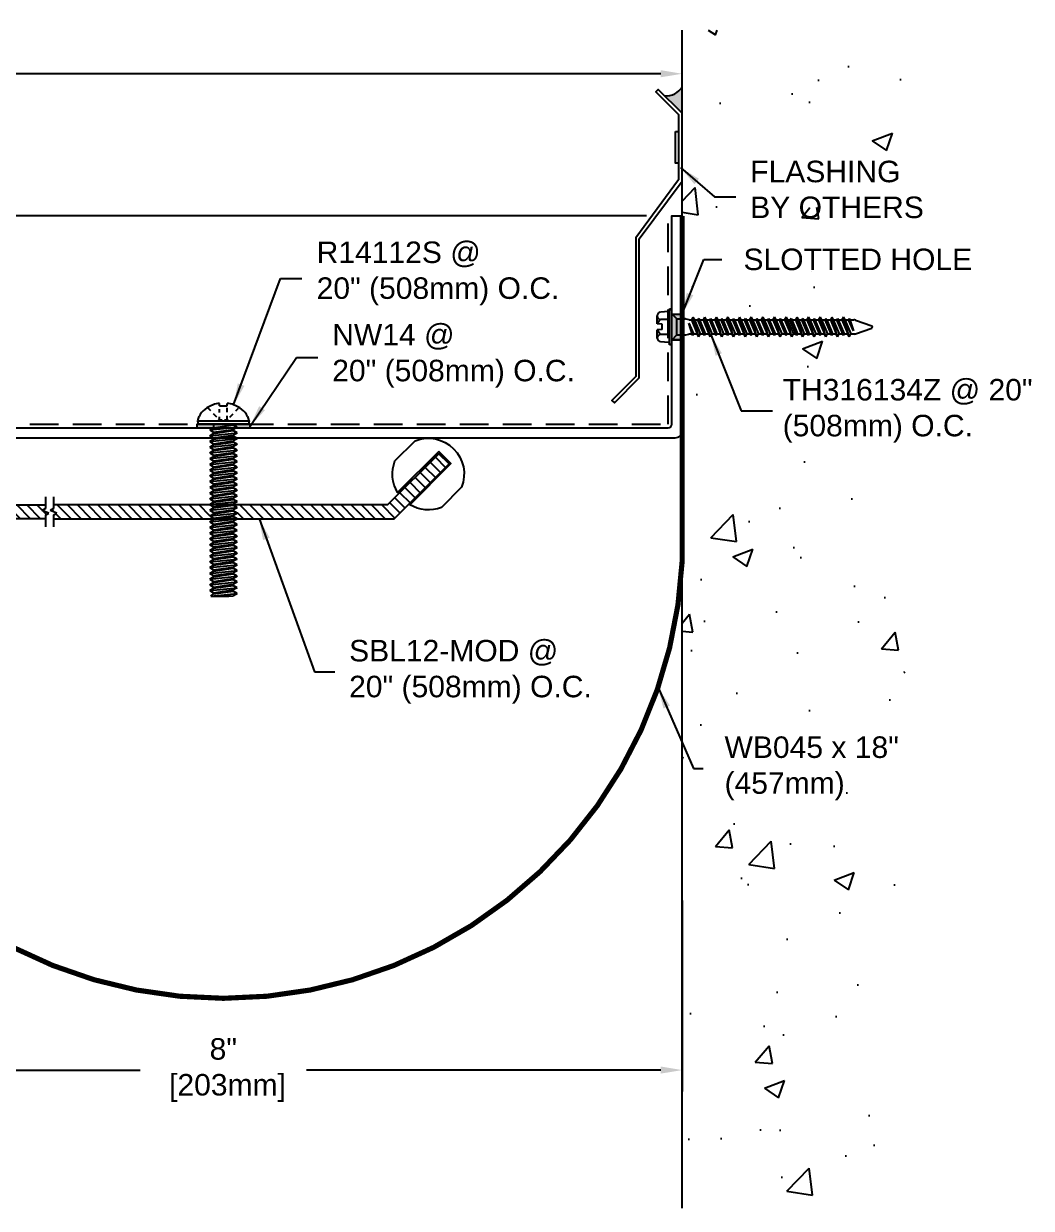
# Model space of a CAD drawing. Header units: inches. Extents: x -4.8 to 40.8, y 1.5 to 11.9.
# Drawn here: x 9.69 to 18.47, y 1.55 to 11.87 of the extents above; entities that cross this region are included whole.
import ezdxf

# ---------------------------------------------------------------- set-up
doc = ezdxf.new("R2010")
doc.units = ezdxf.units.IN
doc.header["$MEASUREMENT"] = 0
doc.linetypes.add('DASHED2', pattern=[0.375, 0.25, -0.125])
for name, color, linetype in [('ANCHORS', 4, 'Continuous'), ('CONDITIONS', 1, 'Continuous'), ('DIMENSIONS', 3, 'Continuous'), ('FILLERS', 2, 'Continuous'), ('METALS', 7, 'Continuous'), ('TEXT', 2, 'Continuous')]:
    doc.layers.add(name, color=color, linetype=linetype)
doc.styles.add('ARIAL', font='arial.ttf')
doc.styles.get("Standard").update_dxf_attribs({"font": 'arial.ttf'})
doc.dimstyles.new('Arial', dxfattribs={"dimtxt": 0.1875, "dimasz": 0.1875, "dimexe": 0.1875, "dimexo": 0.1875, "dimgap": 0.1875, "dimtad": 0, "dimtih": 1, "dimtoh": 1, "dimdec": 4, "dimzin": 3, "dimdsep": 46, "dimlunit": 4, "dimtxsty": 'ARIAL', "dimcen": 0.1875, "dimadec": 0, "dimazin": 0, "dimtfac": 1, "dimtdec": 4, "dimtofl": 0, "dimtmove": 0, "dimatfit": 3, "dimfxl": 0, "dimfrac": 2, "dimtolj": 1, "dimtzin": 0, "dimarcsym": 0})
doc.dimstyles.get("Standard").update_dxf_attribs({"dimtxt": 0.18, "dimasz": 0.18, "dimexe": 0.18, "dimexo": 0.0625, "dimgap": 0.09, "dimtad": 0, "dimtih": 1, "dimtoh": 1, "dimdec": 4, "dimzin": 0, "dimdsep": 46, "dimtxsty": 'Standard', "dimcen": 0.09, "dimadec": 0, "dimazin": 0, "dimtfac": 1, "dimtdec": 4, "dimtofl": 0, "dimtmove": 0, "dimatfit": 3, "dimfxl": 0, "dimtolj": 1, "dimtzin": 0, "dimarcsym": 0})

# ---------------------------------------------------------------- blocks, each defined once
blk = doc.blocks.new('*D3')
at = {"layer": 'Defpoints', "color": 0}
for p in [(7.429, 4.418), (15.429, 4.418), (15.429, 2.752)]:
    blk.add_point(p, dxfattribs=at)
at = {"layer": 'DIMENSIONS', "color": 0, "lineweight": -2}
for p, q in [((7.429, 4.231), (7.429, 2.564)), ((15.429, 4.231), (15.429, 2.564)), ((7.617, 2.752), (10.704, 2.752)), ((15.242, 2.752), (12.154, 2.752))]:
    blk.add_line(p, q, dxfattribs=at)
at = {"layer": 'DIMENSIONS', "color": 0}
for points in [[(7.617, 2.783), (7.617, 2.721), (7.429, 2.752)], [(15.242, 2.783), (15.242, 2.721), (15.429, 2.752)]]:
    blk.add_solid(points, dxfattribs=at)
at = {"layer": 'DIMENSIONS', "color": 0, "insert": (11.429, 2.752), "char_height": 0.1875, "attachment_point": 5, "style": 'ARIAL'}
blk.add_mtext('\\A1;8"\\P [203mm]', dxfattribs=at)
blk = doc.blocks.new('*D4')
at = {"layer": 'Defpoints', "color": 0}
for p in [(15.429, 11.438), (15.429, 10.337), (2.179, 8.289)]:
    blk.add_point(p, dxfattribs=at)
at = {"layer": 'DIMENSIONS', "color": 0, "lineweight": -2}
for p, q in [((2.179, 8.476), (2.179, 11.626)), ((15.429, 10.524), (15.429, 11.626)), ((2.367, 11.438), (8.079, 11.438)), ((15.242, 11.438), (9.529, 11.438))]:
    blk.add_line(p, q, dxfattribs=at)
at = {"layer": 'DIMENSIONS', "color": 0}
for points in [[(2.367, 11.469), (2.367, 11.407), (2.179, 11.438)], [(15.242, 11.469), (15.242, 11.407), (15.429, 11.438)]]:
    blk.add_solid(points, dxfattribs=at)
at = {"layer": 'DIMENSIONS', "color": 0, "insert": (8.804, 11.438), "char_height": 0.1875, "attachment_point": 5, "style": 'ARIAL'}
blk.add_mtext('\\A1;1\'-1 1/4"\\P [337mm]', dxfattribs=at)
blk = doc.blocks.new('TH-316134')
for p, q in [((-0.097, 0.127), (-0.027, 0.127)), ((-0.023, 0.083), (-0.027, 0.127)), ((0.023, 0.083), (0.027, 0.127)), ((0.027, 0.127), (0.097, 0.127)), ((-0.157, 0.019), (0.157, 0.019)), ((-0.157, 0), (-0.157, 0.019)), ((-0.157, 0), (0.157, 0)), ((-0.135, 0.029), (-0.129, 0.1)), ((-0.115, 0), (-0.07, -0.045)), ((-0.065, 0.019), (-0.065, 0.1)), ((-0.023, 0.083), (0.023, 0.083)), ((0.064, 0.019), (0.064, 0.1)), ((0.115, 0), (0.07, -0.045)), ((0.135, 0.029), (0.129, 0.1)), ((0.157, 0.019), (0.157, 0)), ((-0.07, -0.045), (0.07, -0.045)), ((-0.07, -0.045), (-0.07, -0.112)), ((0.07, -0.045), (0.07, -0.112)), ((-0.086, -0.234), (0.086, -0.184)), ((-0.074, -0.184), (0.032, -0.147)), ((-0.074, -0.184), (-0.062, -0.177)), ((-0.074, -0.184), (-0.062, -0.19)), ((-0.069, -0.122), (-0.063, -0.148)), ((0.032, -0.147), (-0.062, -0.19)), ((-0.062, -0.177), (0.032, -0.147)), ((-0.062, -0.157), (-0.062, -0.177)), ((0.062, -0.171), (-0.062, -0.221)), ((-0.062, -0.19), (-0.062, -0.221)), ((0.062, -0.197), (-0.062, -0.247)), ((0.062, -0.157), (0.062, -0.171)), ((0.086, -0.184), (0.062, -0.171)), ((0.086, -0.184), (0.062, -0.197)), ((0.062, -0.197), (0.062, -0.228)), ((0.069, -0.122), (0.063, -0.148)), ((-0.086, -0.234), (-0.062, -0.221)), ((-0.086, -0.234), (-0.062, -0.247)), ((-0.086, -0.336), (0.086, -0.285)), ((-0.074, -0.285), (0.074, -0.234)), ((-0.074, -0.285), (-0.062, -0.279)), ((-0.074, -0.285), (-0.062, -0.291)), ((-0.062, -0.279), (0.062, -0.228)), ((0.062, -0.241), (-0.062, -0.291)), ((-0.062, -0.247), (-0.062, -0.279)), ((0.062, -0.272), (-0.062, -0.323)), ((-0.062, -0.291), (-0.062, -0.323)), ((0.062, -0.298), (-0.062, -0.349)), ((0.074, -0.234), (0.062, -0.228)), ((0.074, -0.234), (0.062, -0.241)), ((0.062, -0.241), (0.062, -0.272)), ((0.086, -0.285), (0.062, -0.272)), ((0.086, -0.285), (0.062, -0.298)), ((0.062, -0.298), (0.062, -0.33)), ((-0.086, -0.336), (-0.062, -0.323)), ((-0.086, -0.336), (-0.062, -0.349)), ((-0.086, -0.437), (0.086, -0.387)), ((-0.074, -0.387), (0.074, -0.336)), ((-0.074, -0.387), (-0.062, -0.381)), ((-0.074, -0.387), (-0.062, -0.393)), ((-0.062, -0.381), (0.062, -0.33)), ((0.062, -0.342), (-0.062, -0.393)), ((-0.062, -0.349), (-0.062, -0.381)), ((0.062, -0.374), (-0.062, -0.425)), ((-0.062, -0.393), (-0.062, -0.425)), ((0.062, -0.4), (-0.062, -0.45)), ((0.074, -0.336), (0.062, -0.33)), ((0.074, -0.336), (0.062, -0.342)), ((0.062, -0.342), (0.062, -0.374)), ((0.086, -0.387), (0.062, -0.374)), ((0.086, -0.387), (0.062, -0.4)), ((0.062, -0.4), (0.062, -0.431)), ((-0.086, -0.437), (-0.062, -0.425)), ((-0.086, -0.437), (-0.062, -0.45)), ((-0.086, -0.539), (0.086, -0.488)), ((-0.074, -0.488), (0.074, -0.437)), ((-0.074, -0.488), (-0.062, -0.482)), ((-0.074, -0.488), (-0.062, -0.494)), ((-0.062, -0.482), (0.062, -0.431)), ((0.062, -0.444), (-0.062, -0.494)), ((-0.062, -0.45), (-0.062, -0.482)), ((0.062, -0.475), (-0.062, -0.526)), ((-0.062, -0.494), (-0.062, -0.526)), ((0.062, -0.501), (-0.062, -0.552)), ((0.074, -0.437), (0.062, -0.431)), ((0.074, -0.437), (0.062, -0.444)), ((0.062, -0.444), (0.062, -0.475)), ((0.086, -0.488), (0.062, -0.475)), ((0.086, -0.488), (0.062, -0.501)), ((0.062, -0.501), (0.062, -0.533)), ((-0.086, -0.539), (-0.062, -0.526)), ((-0.086, -0.539), (-0.062, -0.552)), ((-0.086, -0.641), (0.086, -0.59)), ((-0.074, -0.59), (0.074, -0.539)), ((-0.074, -0.59), (-0.062, -0.584)), ((-0.074, -0.59), (-0.062, -0.596)), ((-0.062, -0.584), (0.062, -0.533)), ((0.062, -0.545), (-0.062, -0.596)), ((-0.062, -0.552), (-0.062, -0.584)), ((0.062, -0.577), (-0.062, -0.628)), ((-0.062, -0.596), (-0.062, -0.628)), ((0.062, -0.603), (-0.062, -0.654)), ((0.074, -0.539), (0.062, -0.533)), ((0.074, -0.539), (0.062, -0.545)), ((0.062, -0.545), (0.062, -0.577)), ((0.086, -0.59), (0.062, -0.577)), ((0.086, -0.59), (0.062, -0.603)), ((0.062, -0.603), (0.062, -0.634)), ((-0.086, -0.641), (-0.062, -0.628)), ((-0.086, -0.641), (-0.062, -0.654)), ((-0.086, -0.742), (0.086, -0.691)), ((-0.074, -0.691), (0.074, -0.641)), ((-0.074, -0.691), (-0.062, -0.685)), ((-0.074, -0.691), (-0.062, -0.698)), ((-0.062, -0.685), (0.062, -0.634)), ((0.062, -0.647), (-0.062, -0.698)), ((-0.062, -0.654), (-0.062, -0.685)), ((0.062, -0.678), (-0.062, -0.729)), ((-0.062, -0.698), (-0.062, -0.729)), ((0.062, -0.704), (-0.062, -0.755)), ((0.074, -0.641), (0.062, -0.634)), ((0.074, -0.641), (0.062, -0.647)), ((0.062, -0.647), (0.062, -0.678)), ((0.086, -0.691), (0.062, -0.678)), ((0.086, -0.691), (0.062, -0.704)), ((0.062, -0.704), (0.062, -0.736)), ((-0.086, -0.742), (-0.062, -0.729)), ((-0.086, -0.742), (-0.062, -0.755)), ((-0.086, -0.844), (0.086, -0.793)), ((-0.074, -0.793), (0.074, -0.742)), ((-0.074, -0.793), (-0.062, -0.787)), ((-0.074, -0.793), (-0.062, -0.799)), ((-0.062, -0.787), (0.062, -0.736)), ((0.062, -0.748), (-0.062, -0.799)), ((-0.062, -0.755), (-0.062, -0.787)), ((0.062, -0.78), (-0.062, -0.831)), ((-0.062, -0.799), (-0.062, -0.831)), ((0.062, -0.806), (-0.062, -0.857)), ((0.074, -0.742), (0.062, -0.736)), ((0.074, -0.742), (0.062, -0.748)), ((0.062, -0.748), (0.062, -0.78)), ((0.086, -0.793), (0.062, -0.78)), ((0.086, -0.793), (0.062, -0.806)), ((0.062, -0.806), (0.062, -0.838)), ((-0.086, -0.844), (-0.062, -0.831)), ((-0.086, -0.844), (-0.062, -0.857)), ((-0.086, -0.945), (0.086, -0.895)), ((-0.074, -0.895), (0.074, -0.844)), ((-0.074, -0.895), (-0.062, -0.888)), ((-0.074, -0.895), (-0.062, -0.901)), ((-0.062, -0.888), (0.062, -0.838)), ((0.062, -0.85), (-0.062, -0.901)), ((-0.062, -0.857), (-0.062, -0.888)), ((0.062, -0.882), (-0.062, -0.932)), ((-0.062, -0.901), (-0.062, -0.932)), ((0.062, -0.907), (-0.062, -0.958)), ((0.074, -0.844), (0.062, -0.838)), ((0.074, -0.844), (0.062, -0.85)), ((0.062, -0.85), (0.062, -0.882)), ((0.086, -0.895), (0.062, -0.882)), ((0.086, -0.895), (0.062, -0.907)), ((0.062, -0.907), (0.062, -0.939)), ((-0.086, -0.945), (-0.062, -0.932)), ((-0.086, -0.945), (-0.062, -0.958)), ((-0.086, -1.047), (0.086, -0.996)), ((-0.074, -0.996), (0.074, -0.945)), ((-0.074, -0.996), (-0.062, -0.99)), ((-0.074, -0.996), (-0.062, -1.002)), ((-0.062, -0.99), (0.062, -0.939)), ((0.062, -0.951), (-0.062, -1.002)), ((-0.062, -0.958), (-0.062, -0.99)), ((0.062, -0.983), (-0.062, -1.034)), ((-0.062, -1.002), (-0.062, -1.034)), ((0.062, -1.009), (-0.062, -1.06)), ((0.074, -0.945), (0.062, -0.939)), ((0.074, -0.945), (0.062, -0.951)), ((0.062, -0.951), (0.062, -0.983)), ((0.086, -0.996), (0.062, -0.983)), ((0.086, -0.996), (0.062, -1.009)), ((0.062, -1.001), (0.062, -1.033)), ((-0.086, -1.047), (-0.062, -1.034)), ((-0.086, -1.047), (-0.062, -1.06)), ((-0.086, -1.141), (0.086, -1.09)), ((-0.086, -1.141), (-0.062, -1.128)), ((-0.074, -1.09), (0.074, -1.039)), ((-0.074, -1.09), (-0.062, -1.084)), ((-0.074, -1.09), (-0.062, -1.096)), ((-0.062, -1.084), (0.062, -1.033)), ((0.062, -1.045), (-0.062, -1.096)), ((-0.062, -1.052), (-0.062, -1.084)), ((0.062, -1.077), (-0.062, -1.128)), ((-0.062, -1.096), (-0.062, -1.128)), ((0.062, -1.103), (-0.062, -1.154)), ((-0.062, -1.185), (0.062, -1.134)), ((0.074, -1.039), (0.062, -1.033)), ((0.074, -1.039), (0.062, -1.045)), ((0.062, -1.045), (0.062, -1.077)), ((0.086, -1.09), (0.062, -1.077)), ((0.086, -1.09), (0.062, -1.103)), ((0.062, -1.103), (0.062, -1.134)), ((0.074, -1.141), (0.062, -1.134)), ((-0.086, -1.141), (-0.062, -1.154)), ((-0.086, -1.242), (0.086, -1.191)), ((-0.086, -1.242), (-0.062, -1.229)), ((-0.074, -1.191), (0.074, -1.141)), ((-0.074, -1.191), (-0.062, -1.185)), ((-0.074, -1.191), (-0.062, -1.198)), ((0.062, -1.147), (-0.062, -1.198)), ((-0.062, -1.154), (-0.062, -1.185)), ((0.062, -1.178), (-0.062, -1.229)), ((-0.062, -1.198), (-0.062, -1.229)), ((0.062, -1.204), (-0.062, -1.255)), ((-0.062, -1.287), (0.062, -1.236)), ((0.074, -1.141), (0.062, -1.147)), ((0.062, -1.147), (0.062, -1.178)), ((0.086, -1.191), (0.062, -1.178)), ((0.086, -1.191), (0.062, -1.204)), ((0.062, -1.204), (0.062, -1.236)), ((0.074, -1.242), (0.062, -1.236)), ((-0.086, -1.242), (-0.062, -1.255)), ((-0.086, -1.344), (0.086, -1.293)), ((-0.086, -1.344), (-0.062, -1.331)), ((-0.074, -1.293), (0.074, -1.242)), ((-0.074, -1.293), (-0.062, -1.287)), ((-0.074, -1.293), (-0.062, -1.299)), ((0.062, -1.248), (-0.062, -1.299)), ((-0.062, -1.255), (-0.062, -1.287)), ((0.062, -1.28), (-0.062, -1.331)), ((-0.062, -1.299), (-0.062, -1.331)), ((0.062, -1.306), (-0.062, -1.357)), ((-0.062, -1.388), (0.062, -1.338)), ((0.074, -1.242), (0.062, -1.248)), ((0.062, -1.248), (0.062, -1.28)), ((0.086, -1.293), (0.062, -1.28)), ((0.086, -1.293), (0.062, -1.306)), ((0.062, -1.306), (0.062, -1.338)), ((0.074, -1.344), (0.062, -1.338)), ((-0.086, -1.344), (-0.062, -1.357)), ((-0.086, -1.445), (0.086, -1.395)), ((-0.086, -1.445), (-0.062, -1.432)), ((-0.086, -1.445), (-0.062, -1.458)), ((-0.074, -1.395), (0.074, -1.344)), ((-0.074, -1.395), (-0.062, -1.388)), ((-0.074, -1.395), (-0.062, -1.401)), ((-0.074, -1.496), (0.074, -1.445)), ((0.062, -1.35), (-0.062, -1.401)), ((-0.062, -1.357), (-0.062, -1.388)), ((0.062, -1.382), (-0.062, -1.432)), ((-0.062, -1.401), (-0.062, -1.432)), ((0.062, -1.407), (-0.062, -1.458)), ((-0.062, -1.49), (0.062, -1.439)), ((0.074, -1.344), (0.062, -1.35)), ((0.062, -1.35), (0.062, -1.382)), ((0.086, -1.395), (0.062, -1.382)), ((0.086, -1.395), (0.062, -1.407)), ((0.062, -1.407), (0.062, -1.439)), ((0.074, -1.445), (0.062, -1.439)), ((0.074, -1.445), (0.062, -1.451)), ((-0.086, -1.547), (0.086, -1.496)), ((-0.086, -1.547), (-0.062, -1.534)), ((-0.086, -1.547), (-0.062, -1.56)), ((-0.074, -1.496), (-0.062, -1.49)), ((-0.074, -1.496), (-0.062, -1.502)), ((0.062, -1.451), (-0.062, -1.502)), ((-0.062, -1.458), (-0.062, -1.49)), ((0.062, -1.483), (-0.062, -1.534)), ((-0.062, -1.502), (-0.062, -1.534)), ((0.062, -1.509), (-0.062, -1.56)), ((-0.034, -1.584), (0.062, -1.541)), ((-0.034, -1.584), (0.074, -1.547)), ((0.062, -1.451), (0.062, -1.483)), ((0.086, -1.496), (0.062, -1.483)), ((0.086, -1.496), (0.062, -1.509)), ((0.062, -1.509), (0.062, -1.541)), ((0.074, -1.547), (0.062, -1.541)), ((0.074, -1.547), (0.062, -1.553)), ((-0.062, -1.56), (-0.062, -1.586)), ((-0.06, -1.601), (-0.01, -1.744)), ((0.062, -1.553), (-0.034, -1.584)), ((0.06, -1.601), (0.01, -1.744)), ((0.062, -1.553), (0.062, -1.586))]:
    blk.add_line(p, q)
for centre, radius, start, end in [((-0.097, 0.095), 0.0327, 9.285, 170.715), ((0, 0.038), 0.0896, 107.4215, 136.0407), ((0, 0.038), 0.0896, 43.9593, 72.5785), ((0.097, 0.095), 0.0327, 9.285, 170.715), ((-0.146, 0.03), 0.0112, 270, 355), ((0.146, 0.03), 0.0112, 185, 270), ((-0.023, -0.112), 0.0465, 180, 191.9357), ((-0.109, -0.157), 0.0465, 0, 11.9357), ((0.109, -0.157), 0.0465, 168.0643, 180), ((0.023, -0.112), 0.0465, 348.0643, 0), ((-0.016, -1.586), 0.0465, 180, 199.3058), ((0.016, -1.586), 0.0465, 340.6942, 0), ((0, -1.739), 0.0106, 204.1001, 335.8999)]:
    blk.add_arc(centre, radius, start, end)
blk = doc.blocks.new('TH316134')
blk.add_blockref('TH-316134', (0, 0))
blk = doc.blocks.new('FLASHING')
at = {"layer": 'CONDITIONS'}
blk.add_hatch(color=256, dxfattribs=at).paths.add_polyline_path([(9.429, 11.696, -0.317904), (9.276, 11.618), (9.429, 11.464)])
for points in [[(9.024, 9.169), (8.816, 8.961), (8.838, 8.939), (9.055, 9.156), (9.055, 10.368), (9.429, 10.873), (9.429, 11.464), (9.221, 11.672), (9.2, 11.65), (9.398, 11.452), (9.398, 10.883), (9.024, 10.379)], [(9.371, 11.305), (9.398, 11.305), (9.398, 11.03), (9.371, 11.03)]]:
    blk.add_lwpolyline(points, close=True, dxfattribs=at)
blk.add_arc((9.297, 11.765), 0.149, 261.7227, 332.2653, dxfattribs=at)
blk = doc.blocks.new('*D10')
at = {"layer": 'Defpoints', "color": 0}
for p in [(15.304, 10.199), (-0.174, 4.999), (5.589, 4.999)]:
    blk.add_point(p, dxfattribs=at)
at = {"layer": 'DIMENSIONS', "color": 0, "lineweight": -2}
for p, q in [((15.117, 10.199), (-0.361, 10.199)), ((-0.174, 10.012), (-0.174, 8.045)), ((-0.174, 5.187), (-0.174, 7.114)), ((5.401, 4.999), (-0.361, 4.999))]:
    blk.add_line(p, q, dxfattribs=at)
at = {"layer": 'DIMENSIONS', "color": 0}
for points in [[(-0.205, 10.012), (-0.142, 10.012), (-0.174, 10.199)], [(-0.205, 5.187), (-0.142, 5.187), (-0.174, 4.999)]]:
    blk.add_solid(points, dxfattribs=at)
at = {"layer": 'DIMENSIONS', "color": 0, "insert": (-0.174, 7.58), "char_height": 0.1875, "attachment_point": 5, "style": 'ARIAL'}
blk.add_mtext('\\A1;5 3/16"\\P [132mm]', dxfattribs=at)
blk = doc.blocks.new('SBL12-MOD')
h = blk.add_hatch()
h.set_pattern_fill('ANSI31', color=256, scale=0.5, angle=90, style=0)
h.set_pattern_definition([(135, (-0.98972, 3e-15), (-0.04419417, -0.04419417), [])])
h.paths.add_polyline_path([(12.407, 8.037), (12.318, 8.125), (11.872, 7.679), (10.564, 7.679), (10.551, 7.665), (10.561, 7.655), (10.551, 7.644), (10.561, 7.634), (10.551, 7.623), (10.561, 7.613), (10.551, 7.603), (10.561, 7.592), (10.551, 7.582), (10.561, 7.572), (10.551, 7.561), (10.553, 7.559), (11.929, 7.559)])
h.paths.add_polyline_path([(10.329, 7.577), (10.319, 7.587), (10.329, 7.597), (10.319, 7.608), (10.329, 7.618), (10.319, 7.628), (10.329, 7.639), (10.319, 7.649), (10.329, 7.66), (10.319, 7.67), (10.327, 7.679), (8.96, 7.679), (8.96, 7.649), (8.931, 7.63), (8.989, 7.608), (8.96, 7.589), (8.96, 7.559), (10.325, 7.559), (10.319, 7.566)])
h.paths.add_polyline_path([(8.861, 7.63), (8.89, 7.649), (8.89, 7.679), (6.391, 7.679), (6.391, 7.559), (8.89, 7.559), (8.89, 7.589), (8.919, 7.608)])
for p, q in [((8.89, 7.749), (8.89, 7.649)), ((8.96, 7.749), (8.96, 7.649)), ((8.89, 7.649), (8.861, 7.63)), ((8.96, 7.649), (8.931, 7.63)), ((8.919, 7.608), (8.861, 7.63)), ((8.89, 7.589), (8.919, 7.608)), ((8.89, 7.589), (8.89, 7.489)), ((8.989, 7.608), (8.931, 7.63)), ((8.96, 7.589), (8.989, 7.608)), ((8.96, 7.589), (8.96, 7.489))]:
    blk.add_line(p, q)
for points in [[(12.319, 8.146), (11.959, 7.786, -0.233897), (11.936, 8.063), (12.112, 8.239, -0.654654), (12.517, 7.834), (12.341, 7.657, -0.233897), (12.065, 7.681), (12.424, 8.041)], [(6.432, 7.694, 0.233897), (6.254, 7.906), (6.004, 7.906, 0.654654), (6.004, 7.333), (6.254, 7.333, 0.233897), (6.432, 7.545), (6.391, 7.559), (6.391, 7.679)]]:
    blk.add_lwpolyline(points, format="xyb", close=True)
for points in [[(8.96, 7.559), (11.929, 7.559), (12.407, 8.037), (12.318, 8.125), (11.872, 7.679), (8.96, 7.679)], [(6.391, 7.679), (8.89, 7.679)], [(8.89, 7.559), (6.391, 7.559)]]:
    blk.add_lwpolyline(points)
blk = doc.blocks.new('R14112')
for p, q in [((-0.109, 0.116), (-0.133, 0.141)), ((-0.034, 0.161), (-0.034, 0.182)), ((-0.034, 0.161), (0.034, 0.161)), ((-0.034, 0.103), (-0.034, 0.131)), ((0.034, 0.161), (0.034, 0.182)), ((0.034, 0.106), (0.034, 0.142)), ((0.109, 0.116), (0.133, 0.141)), ((-0.226, 0.031), (0.226, 0.031)), ((-0.226, 0.031), (-0.22, 0)), ((-0.22, 0), (0.22, 0)), ((-0.057, 0.062), (-0.086, 0.092)), ((-0.085, 0), (-0.085, -0.03)), ((-0.034, 0.038), (-0.042, 0.046)), ((-0.034, 0.038), (-0.034, 0.065)), ((-0.034, 0.038), (-0.01, 0.038)), ((0.01, 0.038), (0.034, 0.038)), ((0.034, 0.038), (0.034, 0.073)), ((0.034, 0.038), (0.042, 0.046)), ((0.057, 0.062), (0.086, 0.092)), ((0.085, 0), (0.085, -0.005)), ((0.226, 0.031), (0.22, 0)), ((-0.119, -0.05), (0.119, -0.025)), ((-0.119, -0.05), (-0.085, -0.03)), ((-0.119, -0.05), (-0.085, -0.07)), ((-0.119, -0.1), (0.119, -0.075)), ((-0.119, -0.1), (-0.085, -0.08)), ((-0.119, -0.1), (-0.085, -0.12)), ((-0.085, -0.03), (0.085, -0.005)), ((-0.085, -0.07), (0.085, -0.045)), ((-0.085, -0.08), (0.085, -0.055)), ((-0.085, -0.07), (-0.085, -0.08)), ((-0.085, -0.12), (0.085, -0.095)), ((0.119, -0.025), (0.085, -0.005)), ((0.119, -0.025), (0.085, -0.045)), ((0.085, -0.045), (0.085, -0.055)), ((0.119, -0.075), (0.085, -0.055)), ((0.119, -0.075), (0.085, -0.095)), ((0.085, -0.095), (0.085, -0.105)), ((-0.119, -0.15), (0.119, -0.125)), ((-0.119, -0.15), (-0.085, -0.13)), ((-0.119, -0.15), (-0.085, -0.17)), ((-0.119, -0.2), (0.119, -0.175)), ((-0.119, -0.2), (-0.085, -0.18)), ((-0.119, -0.2), (-0.085, -0.22)), ((-0.085, -0.13), (0.085, -0.105)), ((-0.085, -0.12), (-0.085, -0.13)), ((-0.085, -0.17), (0.085, -0.145)), ((-0.085, -0.18), (0.085, -0.155)), ((-0.085, -0.17), (-0.085, -0.18)), ((-0.085, -0.22), (0.085, -0.195)), ((-0.085, -0.23), (0.085, -0.205)), ((0.119, -0.125), (0.085, -0.105)), ((0.119, -0.125), (0.085, -0.145)), ((0.085, -0.145), (0.085, -0.155)), ((0.119, -0.175), (0.085, -0.155)), ((0.119, -0.175), (0.085, -0.195)), ((0.085, -0.195), (0.085, -0.205)), ((0.119, -0.225), (0.085, -0.205)), ((-0.119, -0.25), (0.119, -0.225)), ((-0.119, -0.25), (-0.085, -0.23)), ((-0.119, -0.25), (-0.085, -0.27)), ((-0.119, -0.3), (0.119, -0.275)), ((-0.119, -0.3), (-0.085, -0.28)), ((-0.119, -0.3), (-0.085, -0.32)), ((-0.085, -0.22), (-0.085, -0.23)), ((-0.085, -0.27), (0.085, -0.245)), ((-0.085, -0.28), (0.085, -0.255)), ((-0.085, -0.27), (-0.085, -0.28)), ((-0.085, -0.32), (0.085, -0.295)), ((-0.085, -0.33), (0.085, -0.305)), ((0.119, -0.225), (0.085, -0.245)), ((0.085, -0.245), (0.085, -0.255)), ((0.119, -0.275), (0.085, -0.255)), ((0.119, -0.275), (0.085, -0.295)), ((0.085, -0.295), (0.085, -0.305)), ((0.119, -0.325), (0.085, -0.305)), ((-0.119, -0.35), (0.119, -0.325)), ((-0.119, -0.35), (-0.085, -0.33)), ((-0.119, -0.35), (-0.085, -0.37)), ((-0.119, -0.4), (0.119, -0.375)), ((-0.119, -0.4), (-0.085, -0.38)), ((-0.119, -0.4), (-0.085, -0.42)), ((-0.085, -0.32), (-0.085, -0.33)), ((-0.085, -0.37), (0.085, -0.345)), ((-0.085, -0.38), (0.085, -0.355)), ((-0.085, -0.37), (-0.085, -0.38)), ((-0.085, -0.42), (0.085, -0.395)), ((-0.085, -0.43), (0.085, -0.405)), ((0.119, -0.325), (0.085, -0.345)), ((0.085, -0.345), (0.085, -0.355)), ((0.119, -0.375), (0.085, -0.355)), ((0.119, -0.375), (0.085, -0.395)), ((0.085, -0.395), (0.085, -0.405)), ((0.119, -0.425), (0.085, -0.405)), ((-0.119, -0.45), (0.119, -0.425)), ((-0.119, -0.45), (-0.085, -0.43)), ((-0.119, -0.45), (-0.085, -0.47)), ((-0.119, -0.5), (0.119, -0.475)), ((-0.119, -0.5), (-0.085, -0.48)), ((-0.119, -0.5), (-0.085, -0.52)), ((-0.085, -0.42), (-0.085, -0.43)), ((-0.085, -0.47), (0.085, -0.445)), ((-0.085, -0.48), (0.085, -0.455)), ((-0.085, -0.47), (-0.085, -0.48)), ((-0.085, -0.52), (0.085, -0.495)), ((-0.085, -0.53), (0.085, -0.505)), ((0.119, -0.425), (0.085, -0.445)), ((0.085, -0.445), (0.085, -0.455)), ((0.119, -0.475), (0.085, -0.455)), ((0.119, -0.475), (0.085, -0.495)), ((0.085, -0.495), (0.085, -0.505)), ((0.119, -0.525), (0.085, -0.505)), ((-0.119, -0.55), (0.119, -0.525)), ((-0.119, -0.55), (-0.085, -0.53)), ((-0.119, -0.55), (-0.085, -0.57)), ((-0.119, -0.6), (0.119, -0.575)), ((-0.119, -0.6), (-0.085, -0.58)), ((-0.119, -0.6), (-0.085, -0.62)), ((-0.085, -0.52), (-0.085, -0.53)), ((-0.085, -0.57), (0.085, -0.545)), ((-0.085, -0.58), (0.085, -0.555)), ((-0.085, -0.57), (-0.085, -0.58)), ((-0.085, -0.62), (0.085, -0.595)), ((-0.085, -0.63), (0.085, -0.605)), ((-0.085, -0.62), (-0.085, -0.63)), ((0.119, -0.525), (0.085, -0.545)), ((0.085, -0.545), (0.085, -0.555)), ((0.119, -0.575), (0.085, -0.555)), ((0.119, -0.575), (0.085, -0.595)), ((0.085, -0.595), (0.085, -0.605)), ((0.119, -0.625), (0.085, -0.605)), ((-0.119, -0.65), (0.119, -0.625)), ((-0.119, -0.65), (-0.085, -0.63)), ((-0.119, -0.65), (-0.085, -0.67)), ((-0.119, -0.7), (0.119, -0.675)), ((-0.119, -0.7), (-0.085, -0.68)), ((-0.119, -0.7), (-0.085, -0.72)), ((-0.085, -0.67), (0.085, -0.645)), ((-0.085, -0.68), (0.085, -0.655)), ((-0.085, -0.67), (-0.085, -0.68)), ((-0.085, -0.72), (0.085, -0.695)), ((-0.085, -0.73), (0.085, -0.705)), ((-0.085, -0.72), (-0.085, -0.73)), ((0.119, -0.625), (0.085, -0.645)), ((0.085, -0.645), (0.085, -0.655)), ((0.119, -0.675), (0.085, -0.655)), ((0.119, -0.675), (0.085, -0.695)), ((0.085, -0.695), (0.085, -0.705)), ((0.119, -0.725), (0.085, -0.705)), ((-0.119, -0.75), (0.119, -0.725)), ((-0.119, -0.75), (-0.085, -0.73)), ((-0.119, -0.75), (-0.085, -0.77)), ((-0.119, -0.8), (0.119, -0.775)), ((-0.119, -0.8), (-0.085, -0.78)), ((-0.119, -0.8), (-0.085, -0.82)), ((-0.119, -0.85), (0.119, -0.825)), ((-0.085, -0.77), (0.085, -0.745)), ((-0.085, -0.78), (0.085, -0.755)), ((-0.085, -0.77), (-0.085, -0.78)), ((-0.085, -0.82), (0.085, -0.795)), ((-0.085, -0.83), (0.085, -0.805)), ((-0.085, -0.82), (-0.085, -0.83)), ((0.119, -0.725), (0.085, -0.745)), ((0.085, -0.745), (0.085, -0.755)), ((0.119, -0.775), (0.085, -0.755)), ((0.119, -0.775), (0.085, -0.795)), ((0.085, -0.795), (0.085, -0.805)), ((0.119, -0.825), (0.085, -0.805)), ((0.119, -0.825), (0.085, -0.845)), ((-0.119, -0.85), (-0.085, -0.83)), ((-0.119, -0.85), (-0.085, -0.87)), ((-0.119, -0.9), (0.119, -0.875)), ((-0.119, -0.9), (-0.085, -0.88)), ((-0.119, -0.9), (-0.085, -0.92)), ((-0.119, -0.95), (0.119, -0.925)), ((-0.085, -0.87), (0.085, -0.845)), ((-0.085, -0.88), (0.085, -0.855)), ((-0.085, -0.87), (-0.085, -0.88)), ((-0.085, -0.92), (0.085, -0.895)), ((-0.085, -0.93), (0.085, -0.905)), ((-0.085, -0.92), (-0.085, -0.93)), ((0.085, -0.845), (0.085, -0.855)), ((0.119, -0.875), (0.085, -0.855)), ((0.119, -0.875), (0.085, -0.895)), ((0.085, -0.895), (0.085, -0.905)), ((0.119, -0.925), (0.085, -0.905)), ((0.119, -0.925), (0.085, -0.945)), ((-0.119, -0.95), (-0.085, -0.93)), ((-0.119, -0.95), (-0.085, -0.97)), ((-0.119, -1), (0.119, -0.975)), ((-0.119, -1), (-0.085, -0.98)), ((-0.119, -1), (-0.085, -1.02)), ((-0.119, -1.05), (0.119, -1.025)), ((-0.119, -1.05), (-0.085, -1.03)), ((-0.085, -0.97), (0.085, -0.945)), ((-0.085, -0.98), (0.085, -0.955)), ((-0.085, -0.97), (-0.085, -0.98)), ((-0.085, -1.02), (0.085, -0.995)), ((-0.085, -1.03), (0.085, -1.005)), ((-0.085, -1.02), (-0.085, -1.03)), ((0.085, -0.945), (0.085, -0.955)), ((0.119, -0.975), (0.085, -0.955)), ((0.119, -0.975), (0.085, -0.995)), ((0.085, -0.995), (0.085, -1.005)), ((0.119, -1.025), (0.085, -1.005)), ((0.119, -1.025), (0.085, -1.045)), ((-0.119, -1.05), (-0.085, -1.07)), ((-0.119, -1.1), (0.119, -1.075)), ((-0.119, -1.1), (-0.085, -1.08)), ((-0.119, -1.1), (-0.085, -1.12)), ((-0.119, -1.15), (0.119, -1.125)), ((-0.119, -1.15), (-0.085, -1.13)), ((-0.085, -1.07), (0.085, -1.045)), ((-0.085, -1.08), (0.085, -1.055)), ((-0.085, -1.07), (-0.085, -1.08)), ((-0.085, -1.12), (0.085, -1.095)), ((-0.085, -1.13), (0.085, -1.105)), ((-0.085, -1.12), (-0.085, -1.13)), ((0.085, -1.045), (0.085, -1.055)), ((0.119, -1.075), (0.085, -1.055)), ((0.119, -1.075), (0.085, -1.095)), ((0.085, -1.095), (0.085, -1.105)), ((0.119, -1.125), (0.085, -1.105)), ((0.119, -1.125), (0.085, -1.145)), ((-0.119, -1.15), (-0.085, -1.17)), ((-0.119, -1.2), (0.119, -1.175)), ((-0.119, -1.2), (-0.085, -1.18)), ((-0.119, -1.2), (-0.085, -1.22)), ((-0.119, -1.25), (0.119, -1.225)), ((-0.119, -1.25), (-0.085, -1.23)), ((-0.085, -1.17), (0.085, -1.145)), ((-0.085, -1.18), (0.085, -1.155)), ((-0.085, -1.17), (-0.085, -1.18)), ((-0.085, -1.22), (0.085, -1.195)), ((-0.085, -1.23), (0.085, -1.205)), ((-0.085, -1.22), (-0.085, -1.23)), ((0.085, -1.145), (0.085, -1.155)), ((0.119, -1.175), (0.085, -1.155)), ((0.119, -1.175), (0.085, -1.195)), ((0.085, -1.195), (0.085, -1.205)), ((0.119, -1.225), (0.085, -1.205)), ((0.119, -1.225), (0.085, -1.245)), ((-0.119, -1.25), (-0.085, -1.27)), ((-0.119, -1.3), (0.119, -1.275)), ((-0.119, -1.3), (-0.085, -1.28)), ((-0.119, -1.3), (-0.085, -1.32)), ((-0.119, -1.35), (0.119, -1.325)), ((-0.119, -1.35), (-0.085, -1.33)), ((-0.085, -1.27), (0.085, -1.245)), ((-0.085, -1.28), (0.085, -1.255)), ((-0.085, -1.27), (-0.085, -1.28)), ((-0.085, -1.32), (0.085, -1.295)), ((-0.085, -1.33), (0.085, -1.305)), ((-0.085, -1.32), (-0.085, -1.33)), ((0.085, -1.245), (0.085, -1.255)), ((0.119, -1.275), (0.085, -1.255)), ((0.119, -1.275), (0.085, -1.295)), ((0.085, -1.295), (0.085, -1.305)), ((0.119, -1.325), (0.085, -1.305)), ((0.119, -1.325), (0.085, -1.345)), ((-0.119, -1.35), (-0.085, -1.37)), ((-0.119, -1.4), (0.119, -1.375)), ((-0.119, -1.4), (-0.085, -1.38)), ((-0.119, -1.4), (-0.085, -1.42)), ((-0.119, -1.45), (0.119, -1.425)), ((-0.119, -1.45), (-0.085, -1.43)), ((-0.085, -1.37), (0.085, -1.345)), ((-0.085, -1.38), (0.085, -1.355)), ((-0.085, -1.37), (-0.085, -1.38)), ((-0.085, -1.42), (0.085, -1.395)), ((-0.085, -1.43), (0.085, -1.405)), ((-0.085, -1.42), (-0.085, -1.43)), ((-0.085, -1.47), (0.085, -1.445)), ((0.085, -1.345), (0.085, -1.355)), ((0.119, -1.375), (0.085, -1.355)), ((0.119, -1.375), (0.085, -1.395)), ((0.085, -1.395), (0.085, -1.405)), ((0.119, -1.425), (0.085, -1.405)), ((0.119, -1.425), (0.085, -1.445)), ((0.085, -1.445), (0.085, -1.455)), ((-0.119, -1.45), (-0.085, -1.47)), ((-0.11, -1.5), (0.119, -1.475)), ((-0.11, -1.5), (-0.085, -1.48)), ((-0.11, -1.5), (0.048, -1.5)), ((-0.085, -1.48), (0.085, -1.455)), ((-0.085, -1.47), (-0.085, -1.48)), ((0.048, -1.5), (0.085, -1.495)), ((0.119, -1.475), (0.085, -1.455)), ((0.119, -1.475), (0.085, -1.495))]:
    blk.add_line(p, q)
for centre, radius, start, end in [((-0.041, -0.02), 0.192, 128.7816, 152.7282), ((-0.016, -0.051), 0.232, 108.4084, 128.7816), ((0, -0.1), 0.284, 96.8718, 108.4084), ((0, -0.1), 0.284, 71.5916, 83.1282), ((0.016, -0.051), 0.232, 51.2184, 71.5916), ((0.041, -0.02), 0.192, 27.2718, 51.2184), ((-0.08, 0), 0.149, 152.7282, 167.9922), ((0.08, 0), 0.149, 12.0078, 27.2718)]:
    blk.add_arc(centre, radius, start, end)

msp = doc.modelspace()

# ---------------------------------------------------------------- hatches: boundary and pattern name
at = {"layer": 'ANCHORS'}
for points in [[(15.33928, 9.1188), (15.42928, 9.1188), (15.42928, 9.34341), (15.33928, 9.34341)], [(11.19678, 8.38244), (11.19678, 8.35119), (11.66178, 8.35119), (11.66178, 8.38244)]]:
    msp.add_hatch(color=256, dxfattribs=at).paths.add_polyline_path(points)
at = {"layer": 'CONDITIONS'}
h = msp.add_hatch(dxfattribs=at)
h.set_pattern_fill('AR-CONC', color=256, scale=0.25, style=0)
h.set_pattern_definition([(50, (6, 0), (1.79315, -0.15688), [0.1875, -2.0625]), (355, (6, 0), (-0.34688, 1.88048), [0.15, -1.65]), (100.451, (6.1494, -0.013), (1.44627, 1.7236), [0.15935, -1.75286]), (46.184, (6, 0.5), (2.6681, -0.4138), [0.28125, -3.09375]), (96.636, (6.2223, 0.4655), (2.33666, 2.4353), [0.23903, -2.6293]), (351.184, (6, 0.5), (2.33665, 2.4353), [0.225, -2.475]), (21, (6.25, 0.375), (1.49227, -1.00655), [0.1875, -2.0625]), (326, (6.25, 0.375), (0.60829, 1.81288), [0.15, -1.65]), (71.451, (6.3744, 0.2911), (2.10056, 0.80633), [0.15935, -1.75286]), (37.5, (6, 0), (0.0304, 0.832235), [0, -1.63, 0, -1.675, 0, -1.65625]), (7.5, (6, 0), (0.657674, 0.98603), [0, -0.955, 0, -1.5925, 0, -0.63125]), (327.5, (5.4425, 0), (1.334556, -0.056387), [0, -0.625, 0, -1.95, 0, -2.5875]), (317.5, (5.1925, 0), (1.457965, 0.25026), [0, -0.8125, 0, -1.295, 0, -1.8375])])
h.paths.add_polyline_path([(17.37018, 11.8187), (15.42928, 11.8187), (15.42928, 9.29708, 0.10112139), (15.44752, 9.29336), (15.46089, 9.29336), (15.47381, 9.31736), (15.48674, 9.29336), (15.51843, 9.29336), (15.52459, 9.3048), (15.53076, 9.29336), (15.56245, 9.29336), (15.57538, 9.31736), (15.5883, 9.29336), (15.61999, 9.29336), (15.62616, 9.3048), (15.63232, 9.29336), (15.66401, 9.29336), (15.67694, 9.31736), (15.68986, 9.29336), (15.72156, 9.29336), (15.72772, 9.3048), (15.73388, 9.29336), (15.76558, 9.29336), (15.7785, 9.31736), (15.79143, 9.29336), (15.82312, 9.29336), (15.82928, 9.3048), (15.83545, 9.29336), (15.86714, 9.29336), (15.88006, 9.31736), (15.89299, 9.29336), (15.92468, 9.29336), (15.93084, 9.3048), (15.93701, 9.29336), (15.9687, 9.29336), (15.98163, 9.31736), (15.99455, 9.29336), (16.02624, 9.29336), (16.03241, 9.3048), (16.03857, 9.29336), (16.07026, 9.29336), (16.08319, 9.31736), (16.09611, 9.29336), (16.12781, 9.29336), (16.13397, 9.3048), (16.14013, 9.29336), (16.17183, 9.29336), (16.18475, 9.31736), (16.19768, 9.29336), (16.22937, 9.29336), (16.23553, 9.3048), (16.2417, 9.29336), (16.27339, 9.29336), (16.28631, 9.31736), (16.29924, 9.29336), (16.32312, 9.29336), (16.32928, 9.3048), (16.33545, 9.29336), (16.36714, 9.29336), (16.38006, 9.31736), (16.39299, 9.29336), (16.42468, 9.29336), (16.43084, 9.3048), (16.43701, 9.29336), (16.4687, 9.29336), (16.48163, 9.31736), (16.49455, 9.29336), (16.52624, 9.29336), (16.53241, 9.3048), (16.53857, 9.29336), (16.57026, 9.29336), (16.58319, 9.31736), (16.59611, 9.29336), (16.62781, 9.29336), (16.63397, 9.3048), (16.64013, 9.29336), (16.67183, 9.29336), (16.68475, 9.31736), (16.69768, 9.29336), (16.72937, 9.29336), (16.73553, 9.3048), (16.7417, 9.29336), (16.77339, 9.29336), (16.78631, 9.31736), (16.79924, 9.29336), (16.83093, 9.29336), (16.83709, 9.3048), (16.84326, 9.29336), (16.88379, 9.29336), (17.0323, 9.24133, -0.77412328), (17.0323, 9.22088), (16.88379, 9.16886), (16.85002, 9.16886), (16.83709, 9.14486), (16.82417, 9.16886), (16.79248, 9.16886), (16.78631, 9.15741), (16.78015, 9.16886), (16.74846, 9.16886), (16.73553, 9.14486), (16.72261, 9.16886), (16.69091, 9.16886), (16.68475, 9.15741), (16.67859, 9.16886), (16.64689, 9.16886), (16.63397, 9.14486), (16.62104, 9.16886), (16.58935, 9.16886), (16.58319, 9.15741), (16.57702, 9.16886), (16.54533, 9.16886), (16.53241, 9.14486), (16.51948, 9.16886), (16.48779, 9.16886), (16.48163, 9.15741), (16.47546, 9.16886), (16.44377, 9.16886), (16.43084, 9.14486), (16.41792, 9.16886), (16.38623, 9.16886), (16.38006, 9.15741), (16.3739, 9.16886), (16.35002, 9.16886), (16.33709, 9.14486), (16.32417, 9.16886), (16.29248, 9.16886), (16.28631, 9.15741), (16.28015, 9.16886), (16.24846, 9.16886), (16.23553, 9.14486), (16.22261, 9.16886), (16.19091, 9.16886), (16.18475, 9.15741), (16.17859, 9.16886), (16.14689, 9.16886), (16.13397, 9.14486), (16.12104, 9.16886), (16.08935, 9.16886), (16.08319, 9.15741), (16.07702, 9.16886), (16.04533, 9.16886), (16.03241, 9.14486), (16.01948, 9.16886), (15.98779, 9.16886), (15.98163, 9.15741), (15.97546, 9.16886), (15.94377, 9.16886), (15.93084, 9.14486), (15.91792, 9.16886), (15.88623, 9.16886), (15.88006, 9.15741), (15.8739, 9.16886), (15.84221, 9.16886), (15.82928, 9.14486), (15.81636, 9.16886), (15.78466, 9.16886), (15.7785, 9.15741), (15.77234, 9.16886), (15.74064, 9.16886), (15.72772, 9.14486), (15.71479, 9.16886), (15.6831, 9.16886), (15.67694, 9.15741), (15.67077, 9.16886), (15.63908, 9.16886), (15.62616, 9.14486), (15.61323, 9.16886), (15.58154, 9.16886), (15.57538, 9.15741), (15.56921, 9.16886), (15.53752, 9.16886), (15.52459, 9.14486), (15.51167, 9.16886), (15.47998, 9.16886), (15.47381, 9.15741), (15.46765, 9.16886), (15.44752, 9.16886, 0.10112139), (15.42928, 9.16513), (15.42928, 7.18619, -0.00482274), (15.42928, 7.16689), (15.42928, 1.54691), (17.37018, 1.54691), (17.37018, 8.25721), (16.52207, 8.25721), (16.52207, 8.76145), (17.37018, 8.76145)])
h.paths.add_polyline_path([(15.91997, 10.27102), (15.91997, 10.78391), (17.07463, 10.78391), (17.07463, 10.27102)], flags=16)
h.paths.add_polyline_path([(16.85641, 5.68025), (16.85641, 5.11706), (15.72939, 5.11706), (15.72939, 5.68025)], flags=16)
h.paths.add_polyline_path([(15.99146, 10.71441), (17.04117, 10.71441), (17.04117, 10.3121), (15.99146, 10.3121)], flags=8)
h.paths.add_polyline_path([(15.76766, 5.60016), (16.83306, 5.60016), (16.83306, 5.16493), (15.76766, 5.16493)], flags=8)

# ---------------------------------------------------------------- linework, layer by layer
for p, q in [((15.33928, 9.34341), (15.42928, 9.34361)), ((15.33928, 9.1188), (15.42928, 9.11861))]:
    msp.add_line(p, q)
at = {"layer": 'ANCHORS'}
for points in [[(15.33928, 9.34341), (15.42928, 9.34341), (15.42928, 9.1188), (15.33928, 9.1188)], [(11.19678, 8.38244), (11.19678, 8.35119), (11.66178, 8.35119), (11.66178, 8.38244)]]:
    msp.add_lwpolyline(points, close=True, dxfattribs=at)
at = {"layer": 'CONDITIONS'}
msp.add_line((15.42928, 1.54691), (15.42928, 11.8187), dxfattribs=at)
at = {"layer": 'FILLERS', "const_width": 0.045}
msp.add_lwpolyline([(15.42928, 10.19919), (15.42928, 7.16689)], dxfattribs=at)
at = {"layer": 'FILLERS'}
msp.add_lwpolyline([(5.80603, 5.37369, 0.045, 0.045, 0), (5.80603, 7.18619, 0.045, 0.045, 0), (7.42928, 7.18619, 0.045, 0.045, 0.95213588), (15.42928, 7.18619, 0.045, 0.045, 0)], format="xyseb", dxfattribs=at)
at = {"layer": 'METALS', "linetype": 'DASHED2'}
msp.add_lwpolyline([(2.14803, 7.69869), (2.14803, 8.28869, -0.41421356), (2.24178, 8.38244), (15.30803, 8.38244), (15.30803, 10.19869)], format="xyb", dxfattribs=at)
at = {"layer": 'METALS'}
msp.add_lwpolyline([(15.42928, 10.19869), (15.42928, 8.32369, -0.41421356), (15.36678, 8.26119), (2.30053, 8.26119, 0.41421356), (2.26928, 8.22994), (2.26928, 7.69869), (2.17928, 7.69869), (2.17928, 8.28869, -0.41421356), (2.24178, 8.35119), (15.30803, 8.35119, 0.41421356), (15.33928, 8.38244), (15.33928, 10.19869)], format="xyb", close=True, dxfattribs=at)

# ---------------------------------------------------------------- block references
msp.add_blockref('FLASHING', (6, -0.37036))
at = {"layer": 'ANCHORS', "rotation": 90}
msp.add_blockref('TH316134', (15.33928, 9.23111), dxfattribs=at)
at = {"layer": 'ANCHORS'}
for name, p in [('R14112', (11.42928, 8.38244)), ('SBL12-MOD', (0.98972, 0))]:
    msp.add_blockref(name, p, dxfattribs=at)

# ---------------------------------------------------------------- texts
at = {"layer": 'TEXT', "char_height": 0.1875, "style": 'ARIAL'}
for s, insert, attachment_point in [('\\A1;FLASHING\\PBY OTHERS', (16.02271, 10.4283), 4), ('R14112S @\\P20" (508mm) O.C.', (12.24259, 9.6971), 4), ('\\A1;SLOTTED HOLE', (15.96386, 9.91358), 1), ('NW14 @\\P20" (508mm) O.C.', (12.3786, 8.97863), 4), ('TH316134Z @ 20"\\P(508mm) O.C.', (16.3057, 8.49883), 4), ('SBL12-MOD @\\P20" (508mm) O.C.', (12.5257, 6.22388), 4), ('WB045 x 18"\\P(457mm)', (15.79891, 5.38254), 4)]:
    msp.add_mtext(s, dxfattribs=dict(at, insert=insert, attachment_point=attachment_point))

# ---------------------------------------------------------------- dimensions: what is measured, and where the dimension line sits
at = {"layer": 'DIMENSIONS'}
for base, p1, p2, picture, middle in [((15.42928, 11.43817), (2.17928, 8.28869), (15.42928, 10.337), '*D4', (8.80428, 11.43817)), ((15.42928, 2.75185), (7.42928, 4.41823), (15.42928, 4.41823), '*D3', (11.42928, 2.75185))]:
    dim = msp.add_linear_dim(base=base, p1=p1, p2=p2, dimstyle='Arial', override={"dimpost": '\\X'}, dxfattribs=at)
    dim.commit()
    dim.dimension.update_dxf_attribs({"geometry": picture, "text_midpoint": middle, "dimtype": 160})
dim = msp.add_linear_dim(base=(-0.17373, 4.99919), p1=(15.30428, 10.19919), p2=(5.58877, 4.99919), angle=90, dimstyle='Arial', override={"dimpost": '\\X'}, dxfattribs=at)
dim.commit()
dim.dimension.update_dxf_attribs({"geometry": '*D10', "text_midpoint": (-0.17373, 7.57969), "dimtype": 160})

# ---------------------------------------------------------------- leaders
at = {"layer": 'TEXT', "annotation_type": 0, "has_hookline": 1, "hookline_direction": 0}
for points, override, text_width in [([(15.41377, 10.62066), (15.71021, 10.3658), (15.89771, 10.3658)], {"dimgap": 0.125, "dimtad": 0}, 1.48082), ([(15.42928, 9.34361), (15.61724, 9.81983), (15.77636, 9.81983)], {"dimgap": 0.1875, "dimtad": 0}, 1.96824)]:
    msp.add_leader(points, dimstyle='Arial', override=override, dxfattribs=dict(at, text_width=text_width))
at = {"layer": 'TEXT'}
for points in [[(11.51901, 8.55189), (11.92609, 9.65248), (12.11359, 9.65248)], [(11.66178, 8.36681), (12.0661, 8.96501), (12.2536, 8.96501)], [(11.74065, 7.55919), (12.22345, 6.22388), (12.4007, 6.22388)]]:
    msp.add_leader(points, dimstyle='Arial', dxfattribs=at)
at = {"layer": 'TEXT', "annotation_type": 0, "has_hookline": 1, "hookline_direction": 0}
for points, dimstyle, text_width in [([(15.68168, 9.15686), (15.94385, 8.49883), (16.2157, 8.49883)], 'Standard', 2.1606), ([(15.21929, 6.0885), (15.52958, 5.38254), (15.61141, 5.38254)], 'Arial', 1.50435)]:
    msp.add_leader(points, dimstyle=dimstyle, dxfattribs=dict(at, text_width=text_width))

doc.saveas('drawing.dxf')
